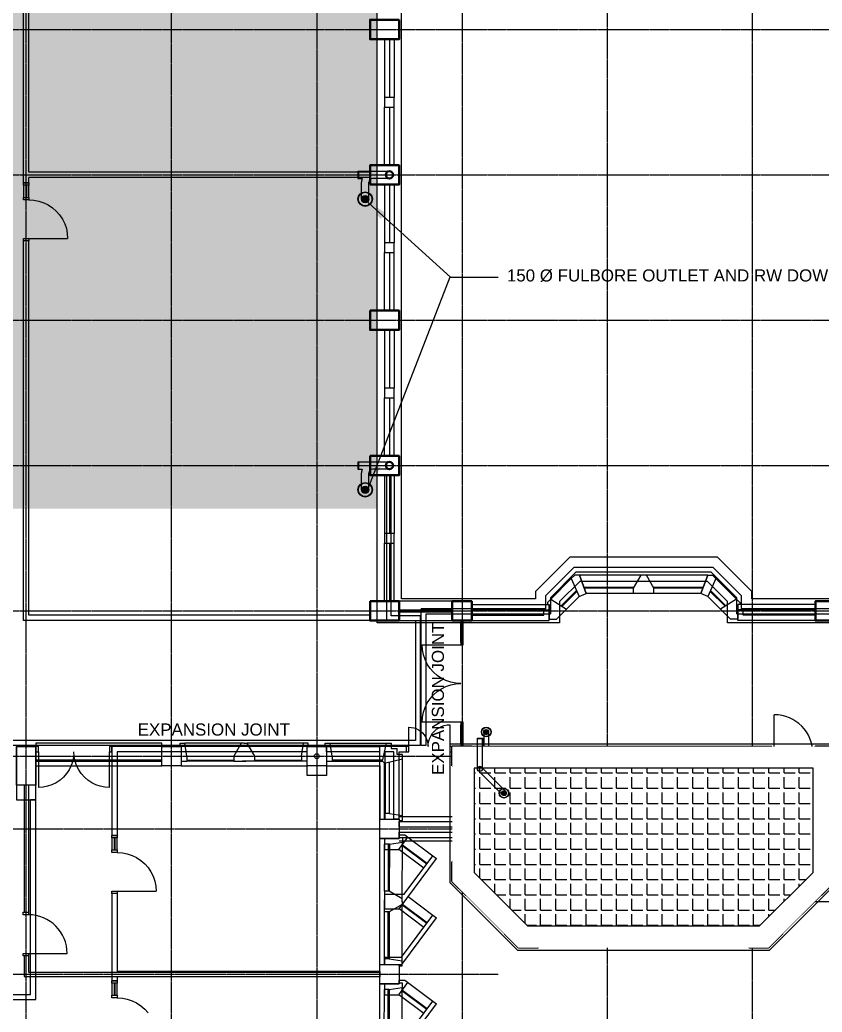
# Model space of a CAD drawing. Header units: millimetres. Extents: x -49883 to 118742, y -18440 to 67826.
# Drawn here: x 15334 to 31906, y 4493 to 24976 of the extents above; entities that cross this region are included whole.
import ezdxf

# ---------------------------------------------------------------- set-up
doc = ezdxf.new("R2010")
doc.units = ezdxf.units.MM
doc.set_wipeout_variables(frame=1)
doc.linetypes.add('PCENTRE', pattern=[50.8, 31.75, -6.35, 6.35, -6.35])
doc.linetypes.add('PCENTRE2', pattern=[28.575, 19.05, -3.175, 3.175, -3.175])
for name, color, linetype in [('Boundaries_and_building_grids', 140, 'PCENTRE2'), ('Fifth Floor - General', 1, 'Continuous'), ('Fifth Floor - Hatch', 1, 'Continuous'), ('Fifth Floor - Roofs', 2, 'Continuous'), ('Fourth Floor - Curtain Walls', 1, 'Continuous'), ('Fourth Floor - Doors Windows and Openings', 1, 'Continuous'), ('Fourth Floor - General', 1, 'Continuous'), ('Fourth Floor - Hatch', 1, 'Continuous'), ('Fourth Floor - Roofs', 2, 'Continuous'), ('Fourth Floor - Stairs', 8, 'Continuous'), ('Fourth Floor - Structural Members', 5, 'Continuous'), ('Fourth Floor - Text and Leaders', 1, 'Continuous'), ('Fourth Floor - Walls', 3, 'Continuous'), ('Third Floor - Curtain Walls', 1, 'Continuous'), ('Third Floor - Doors Windows and Openings', 1, 'Continuous'), ('Third Floor - General', 1, 'Continuous'), ('Third Floor - Stairs', 8, 'Continuous'), ('Third Floor - Structural Members', 5, 'Continuous'), ('Third Floor - Walls', 3, 'Continuous')]:
    doc.layers.add(name, color=color, linetype=linetype)
doc.styles.add('Arial1', font='arial.ttf')
doc.dimstyles.new('ISO-25', dxfattribs={"dimtxt": 2.5, "dimasz": 2.5, "dimexe": 1.25, "dimexo": 0.625, "dimtad": 1, "dimtxsty": 'Standard', "dimcen": 2.5, "dimadec": 0, "dimazin": 0, "dimtfac": 1, "dimtmove": 0, "dimatfit": 3, "dimfxl": 1, "dimarcsym": 0})
pattern_1 = [(0, (0, 0), (0, 314.325), [228.6, -85.725]), (90, (0, 0), (-314.325, 2e-14), [228.6, -85.725])]

# ---------------------------------------------------------------- blocks, each defined once
blk = doc.blocks.new('OffSetFullbore150')
at = {"layer": 'Fourth Floor - Roofs', "linetype": 'Continuous'}
h = blk.add_hatch(dxfattribs=at)
h.set_pattern_fill('lines', color=256, scale=9.375, style=0)
h.set_pattern_definition([(0, (-22228.1545, 201.036), (0, 9.375), [])])
h.paths.add_polyline_path([(-575, -500, -1), (-425, -500, -1)])
at = {"layer": 'Fourth Floor - Roofs', "linetype": 'Continuous', "lineweight": -3}
for p, q in [((-650, 75), (0, 75)), ((-650, 75), (-650, -75)), ((-635, 75), (-635, -75)), ((-650, -75), (-562, -75)), ((-575, -500), (-575, -150)), ((-425, -500), (-425, -150)), ((0, -75), (-350, -75))]:
    blk.add_line(p, q, dxfattribs=at)
at = {"layer": 'Fourth Floor - Roofs', "linetype": 'Continuous'}
for radius in [150, 141, 75, 75]:
    blk.add_circle((-500, -500), radius, dxfattribs=at)
at = {"layer": 'Fourth Floor - Roofs', "linetype": 'Continuous', "lineweight": -3}
for centre, radius, start, end in [((0, 0), 75, 270, 90), ((-350, -150), 225, 160.5288, 180), ((-350, -150), 75, 90, 180)]:
    blk.add_arc(centre, radius, start, end, dxfattribs=at)
blk = doc.blocks.new('45Fullbore')
at = {"layer": 'Fifth Floor - Roofs', "linetype": 'Continuous'}
h = blk.add_hatch(dxfattribs=at)
h.set_pattern_fill('lines', color=256, scale=6.25, style=0)
h.set_pattern_definition([(0, (-14929.808, 245.063), (0, 6.25), [])])
h.paths.add_polyline_path([(-550, -500, -1), (-450, -500, -1)])
at = {"layer": 'Fifth Floor - Roofs', "linetype": 'Continuous', "lineweight": -3}
for p, q in [((-535, -465), (-35, 35)), ((0, 50), (631, 50)), ((631, 50), (631, -50)), ((-465, -535), (35, -35)), ((631, -50), (0, -50))]:
    blk.add_line(p, q, dxfattribs=at)
blk.add_circle((0, 0), 50, dxfattribs=at)
at = {"layer": 'Fifth Floor - Roofs', "linetype": 'Continuous'}
for radius in [100, 93.8, 50, 50]:
    blk.add_circle((-500, -500), radius, dxfattribs=at)
at = {"layer": 'Fifth Floor - Roofs', "linetype": 'Continuous', "lineweight": -3}
blk.add_arc((0, 0), 50, 315, 135, dxfattribs=at)
blk = doc.blocks.new('100Outlet')
at = {"layer": 'Fourth Floor - Roofs', "linetype": 'Continuous', "lineweight": -3}
for p, q in [((-50, 0), (-50, 631)), ((-50, 631), (50, 631)), ((50, 631), (50, 0))]:
    blk.add_line(p, q, dxfattribs=at)
blk.add_circle((0, 0), 50, dxfattribs=at)
blk = doc.blocks.new('OffSetFullbore')
at = {"layer": 'Fourth Floor - Roofs', "linetype": 'Continuous'}
h = blk.add_hatch(dxfattribs=at)
h.set_pattern_fill('lines', color=256, scale=6.25, style=0)
h.set_pattern_definition([(0, (-14818.7696, 134.024), (0, 6.25), [])])
h.paths.add_polyline_path([(-550, -500, -1), (-450, -500, -1)])
at = {"layer": 'Fourth Floor - Roofs', "linetype": 'Continuous', "lineweight": -3}
for p, q in [((-600, 50), (0, 50)), ((-600, 50), (-600, -50)), ((-590, 50), (-590, -50)), ((-600, -50), (-541, -50)), ((-550, -500), (-550, -100)), ((-450, -500), (-450, -100)), ((0, -50), (-400, -50))]:
    blk.add_line(p, q, dxfattribs=at)
at = {"layer": 'Fourth Floor - Roofs', "linetype": 'Continuous'}
for radius in [100, 93.8, 50, 50]:
    blk.add_circle((-500, -500), radius, dxfattribs=at)
at = {"layer": 'Fourth Floor - Roofs', "linetype": 'Continuous', "lineweight": -3}
for centre, radius, start, end in [((0, 0), 50, 270, 90), ((-400, -100), 150, 160.5288, 180), ((-400, -100), 50, 90, 180)]:
    blk.add_arc(centre, radius, start, end, dxfattribs=at)

msp = doc.modelspace()

# ---------------------------------------------------------------- hatches: boundary and pattern name
at = {"layer": 'Fourth Floor - Hatch', "linetype": 'Continuous'}
h = msp.add_hatch(dxfattribs=at)
h.set_pattern_fill('ANGLE', color=8, scale=45, style=0)
h.set_pattern_definition(pattern_1)
h.paths.add_polyline_path([(12994, 36886), (22717, 36886), (22717, 14886), (12994, 14886)])

# ---------------------------------------------------------------- linework, layer by layer
at = {"layer": 'Boundaries_and_building_grids', "color": 140, "linetype": 'PCENTRE', "lineweight": -3}
for p, q in [((15467, -11774), (15467, 60150)), ((18467, -11774), (18467, 60156)), ((21467, 60161), (21467, -11774)), ((24467, 60167), (24467, -6274)), ((27467, 60172), (27467, -6274)), ((30467, -6274), (30467, 60177)), ((-49883, 24776), (47817, 24776)), ((-49883, 21776), (47817, 21776)), ((-49883, 18776), (47817, 18776)), ((-49883, 15776), (47817, 15776)), ((-49883, 12776), (47817, 12776)), ((-49883, 9776), (47817, 9776)), ((-27283, 8276), (25217, 8276)), ((30967, 6776), (47817, 6776)), ((-27283, 5276), (25217, 5276))]:
    msp.add_line(p, q, dxfattribs=at)
at = {"layer": 'Fourth Floor - Curtain Walls', "color": 3, "linetype": 'Continuous', "lineweight": -3}
for p, q in [((18644, 10046, 13800), (18743, 10046, 13800)), ((18644, 9976, 13800), (18644, 10046, 13800)), ((18785, 9776, 13800), (18743, 10046, 13800)), ((19908, 10044, 13800), (19754, 9776, 13800)), ((19967, 10044, 13800), (19908, 10044, 13800)), ((19967, 10044, 13800), (20026, 10044, 13800)), ((20026, 10044, 13800), (20181, 9776, 13800)), ((21149, 9776, 13800), (21191, 10046, 13800)), ((21291, 10046, 13800), (21191, 10046, 13800)), ((21291, 9976, 13800), (21291, 10046, 13800)), ((21644, 9976, 13800), (21644, 10046, 13800)), ((21644, 10046, 13800), (21743, 10046, 13800)), ((21785, 9776, 13800), (21743, 10046, 13800)), ((22828, 9676, 13800), (22911, 10046, 13800)), ((22911, 10046, 13800), (23005, 10046, 13800)), ((23005, 10046, 13800), (23005, 9934, 13800)), ((23005, 9934, 13800), (23126, 9934, 13800)), ((23126, 9813, 13800), (23126, 9934, 13800)), ((18667, 9676, 13800), (18785, 9676, 13800)), ((18785, 9776, 13800), (18785, 9676, 13800)), ((19754, 9776, 13800), (19754, 9675, 13800)), ((19754, 9675, 13800), (20000, 9675, 13800)), ((20181, 9675, 13800), (19934, 9675, 13800)), ((20181, 9776, 13800), (20181, 9675, 13800)), ((21149, 9776, 13800), (21149, 9676, 13800)), ((21267, 9676, 13800), (21149, 9676, 13800)), ((21667, 9676, 13800), (21785, 9676, 13800)), ((21785, 9776, 13800), (21785, 9676, 13800)), ((22828, 9676, 13800), (22847, 9656, 13800)), ((22867, 9636, 13800), (22847, 9656, 13800)), ((22867, 9636, 13800), (23237, 9720, 13800)), ((23237, 9813, 13800), (23126, 9813, 13800)), ((23237, 9720, 13800), (23237, 9813, 13800)), ((22867, 8476, 13800), (22867, 8594, 13800)), ((22967, 8594, 13800), (22867, 8594, 13800)), ((22967, 8594, 13800), (23237, 8552, 13800)), ((23167, 8452, 13800), (23237, 8452, 13800)), ((23237, 8452, 13800), (23237, 8552, 13800)), ((22867, 8076, 13800), (22867, 7853, 13800)), ((23163, 7853, 13800), (23351, 8105, 13800)), ((23167, 8153, 13800), (23287, 8153, 13800)), ((23287, 8153, 13800), (23351, 8105, 13800)), ((22867, 7853, 13800), (23163, 7853, 13800)), ((23167, 6626, 13800), (23943, 7663, 13800)), ((23274, 6926, 13800), (23867, 7719, 13800)), ((23867, 7719, 13800), (23943, 7663, 13800)), ((22867, 6926, 13800), (23274, 6926, 13800)), ((22867, 6926, 13800), (22867, 6626, 13800)), ((22867, 6626, 13800), (23167, 6626, 13800)), ((23217, 5626, 13800), (23867, 6495, 13800)), ((23223, 5476, 13800), (23943, 6439, 13800)), ((23867, 6495, 13800), (23943, 6439, 13800)), ((22867, 5626, 13800), (23217, 5626, 13800)), ((22867, 5626, 13800), (23217, 5626, 13800)), ((22867, 5626, 13800), (22867, 5476, 13800)), ((22767, 5476, 13800), (23223, 5476, 13800)), ((23167, 5153, 13800), (23287, 5153, 13800)), ((22867, 5076, 13800), (22867, 4853, 13800)), ((23163, 4853, 13800), (23351, 5105, 13800)), ((22867, 4853, 13800), (23163, 4853, 13800)), ((23274, 3926, 13800), (23867, 4719, 13800)), ((23867, 4719, 13800), (23943, 4663, 13800)), ((23167, 3626, 13800), (23943, 4663, 13800))]:
    msp.add_line(p, q, dxfattribs=at)
at = {"layer": 'Fourth Floor - Curtain Walls', "color": 3, "linetype": 'Continuous', "lineweight": -3, "elevation": 13800}
for points in [[(18644, 9976), (18667, 9976), (18667, 9576), (21267, 9576), (21267, 9976), (21291, 9976)], [(21644, 9976), (21667, 9976), (21667, 9576), (22767, 9576), (22767, 8476), (23167, 8476), (23167, 8452)], [(22767, 5476), (22767, 8076), (23167, 8076), (23167, 8153)], [(22767, 2476), (22767, 5076), (23167, 5076), (23167, 5153)]]:
    msp.add_lwpolyline(points, dxfattribs=at)
at = {"layer": 'Fourth Floor - Doors Windows and Openings', "color": 1, "linetype": 'Continuous'}
for p, q in [((30917, 9831, 13800), (30917, 10631, 13800)), ((18267, 9695, 13800), (15667, 9695, 13800)), ((15667, 9675, 13800), (18267, 9675, 13800)), ((25479, 6236, 13800), (24677, 7037, 13800)), ((24691, 7051, 13800), (25493, 6250, 13800)), ((25507, 6264, 13800), (24706, 7066, 13800)), ((30927, 6264, 13800), (31729, 7066, 13800)), ((31743, 7051, 13800), (30941, 6250, 13800)), ((30956, 6236, 13800), (31757, 7037, 13800)), ((15512, 5704, 13800), (16312, 5704, 13800))]:
    msp.add_line(p, q, dxfattribs=at)
at = {"layer": 'Fourth Floor - Doors Windows and Openings', "color": 1, "linetype": 'Continuous', "lineweight": -3}
for p, q in [((19908, 10044, 13800), (18743, 10046, 13800)), ((21191, 10046, 13800), (20026, 10044, 13800)), ((21743, 10046, 13800), (22911, 10046, 13800)), ((18785, 9776, 13800), (19754, 9776, 13800)), ((18785, 9695, 13800), (19754, 9695, 13800)), ((19754, 9675, 13800), (18785, 9676, 13800)), ((20181, 9776, 13800), (21149, 9776, 13800)), ((20181, 9695, 13800), (21149, 9695, 13800)), ((21149, 9676, 13800), (20181, 9675, 13800)), ((21785, 9776, 13800), (22850, 9776, 13800)), ((22832, 9695, 13800), (21785, 9695, 13800)), ((21785, 9676, 13800), (22828, 9676, 13800)), ((22867, 8594, 13800), (22867, 9636, 13800)), ((22886, 8594, 13800), (22886, 9641, 13800)), ((22967, 8594, 13800), (22967, 9659, 13800)), ((23237, 8552, 13800), (23237, 9720, 13800)), ((23351, 8105, 13800), (23867, 7719, 13800)), ((23351, 8105, 13800), (23867, 7719, 13800)), ((23679, 7467, 13800), (23163, 7853, 13800)), ((23739, 7548, 13800), (23223, 7933, 13800)), ((23235, 7949, 13800), (23751, 7564, 13800)), ((23356, 6878, 13800), (23867, 6495, 13800)), ((23679, 6243, 13800), (23167, 6626, 13800)), ((23739, 6323, 13800), (23227, 6706, 13800)), ((23239, 6722, 13800), (23751, 6339, 13800)), ((23287, 5153, 13800), (23867, 4719, 13800)), ((23739, 4548, 13800), (23223, 4933, 13800)), ((23235, 4949, 13800), (23751, 4564, 13800)), ((23679, 4467, 13800), (23163, 4853, 13800))]:
    msp.add_line(p, q, dxfattribs=at)
at = {"layer": 'Fourth Floor - Doors Windows and Openings', "color": 1, "linetype": 'Continuous', "elevation": 13800}
for points in [[(18267, 10046), (15667, 10046), (15667, 9576), (18267, 9576), (18267, 10046)], [(30917, 9721), (30867, 9721), (30867, 9831), (30917, 9831), (30917, 9721)], [(31767, 9721), (31717, 9721), (31717, 9831), (31767, 9831), (31767, 9721)], [(25352, 6109), (24550, 6910), (24833, 7193), (25634, 6391), (25352, 6109)], [(31602, 7193), (30800, 6391), (31083, 6109)], [(31083, 6109), (31884, 6910), (31602, 7193)], [(15402, 6504), (15402, 6554), (15512, 6554), (15512, 6504), (15402, 6504)], [(15402, 5654), (15402, 5704), (15512, 5704), (15512, 5654), (15402, 5654)]]:
    msp.add_lwpolyline(points, dxfattribs=at)
at = {"layer": 'Fourth Floor - Doors Windows and Openings', "color": 1, "linetype": 'Continuous'}
for centre in [(30917, 9831, 13800), (15512, 5704, 13800)]:
    msp.add_arc(centre, 800, 0, 90, dxfattribs=at)
at = {"layer": 'Fourth Floor - Roofs', "color": 3, "linetype": 'Continuous'}
for p, q in [((22717, 12526, 13800), (22717, 37026, 13800)), ((23217, 13026, 13800), (23217, 36526, 13800)), ((26691, 13883, 13800), (25982, 13174, 13800)), ((29743, 13883, 13800), (26691, 13883, 13800)), ((30452, 13174, 13800), (29743, 13883, 13800)), ((26898, 13383, 13800), (26482, 12967, 13800)), ((29536, 13383, 13800), (26898, 13383, 13800)), ((29952, 12967, 13800), (29536, 13383, 13800)), ((25982, 13174, 13800), (25982, 13026, 13800)), ((30452, 13026, 13800), (30452, 13174, 13800)), ((25982, 13026, 13800), (23217, 13026, 13800)), ((26482, 12967, 13800), (26482, 12526, 13800)), ((29952, 12526, 13800), (29952, 12967, 13800)), ((33117, 13026, 13800), (30452, 13026, 13800))]:
    msp.add_line(p, q, dxfattribs=at)
at = {"layer": 'Fourth Floor - Roofs', "color": 1, "linetype": 'Continuous', "lineweight": -3}
for p, q in [((22907, 15576, 13800), (22907, 12576, 13800)), ((23007, 12676, 13800), (23007, 15576, 13800)), ((23627, 10001, 13800), (23627, 12816, 13800)), ((26192, 12816, 13800), (23627, 12816, 13800)), ((23727, 10001, 13800), (23727, 12716, 13800)), ((23727, 12716, 13800), (26292, 12716, 13800)), ((30142, 12716, 13800), (32512, 12716, 13800)), ((32612, 12816, 13800), (30242, 12816, 13800)), ((22907, 12576, 13800), (23507, 12576, 13800)), ((23607, 12676, 13800), (23007, 12676, 13800)), ((23507, 12576, 13800), (23507, 10101, 13800)), ((23607, 10001, 13800), (23607, 12676, 13800)), ((23507, 10101, 13800), (12817, 10101, 13800)), ((12817, 10001, 13800), (23607, 10001, 13800)), ((23627, 10001, 13800), (23727, 10001, 13800))]:
    msp.add_line(p, q, dxfattribs=at)
at = {"layer": 'Fourth Floor - Roofs', "color": 1, "linetype": 'Continuous'}
for p, q in [((26778, 13673, 13800), (26192, 13087, 13800)), ((26819, 13573, 13800), (26292, 13046, 13800)), ((29657, 13673, 13800), (26778, 13673, 13800)), ((29615, 13573, 13800), (26819, 13573, 13800)), ((30142, 13046, 13800), (29615, 13573, 13800)), ((30242, 13087, 13800), (29657, 13673, 13800)), ((26192, 13087, 13800), (26192, 12816, 13800)), ((26292, 13046, 13800), (26292, 12716, 13800)), ((30142, 12716, 13800), (30142, 13046, 13800)), ((30242, 12816, 13800), (30242, 13087, 13800))]:
    msp.add_line(p, q, dxfattribs=at)
at = {"layer": 'Fourth Floor - Roofs', "color": 3, "linetype": 'Continuous', "lineweight": -3}
for p, q in [((26482, 12526, 13800), (22717, 12526, 13800)), ((33617, 12526, 13800), (29952, 12526, 13800)), ((24367, 8526, 13800), (23167, 8526, 13800)), ((24367, 8026, 13800), (23167, 8026, 13800))]:
    msp.add_line(p, q, dxfattribs=at)
at = {"layer": 'Fourth Floor - Roofs', "color": 5, "linetype": 'Continuous', "lineweight": -3}
msp.add_circle((24467, 9776, 13800), 50, dxfattribs=at)
at = {"layer": 'Fourth Floor - Stairs', "color": 8, "linetype": 'Continuous'}
for p, q in [((26367, 7801, 13800), (26367, 6226, 13800)), ((26667, 6226, 13800), (26667, 7801, 13800)), ((26967, 6226, 13800), (26967, 7801, 13800)), ((27267, 7801, 13800), (27267, 6226, 13800)), ((27567, 7801, 13800), (27567, 6226, 13800)), ((27867, 7801, 13800), (27867, 6226, 13800)), ((28167, 7801, 13800), (28167, 6226, 13800)), ((28467, 7801, 13800), (28467, 6226, 13800)), ((28767, 7801, 13800), (28767, 6226, 13800)), ((29067, 7801, 13800), (29067, 6226, 13800)), ((29367, 7801, 13800), (29367, 6226, 13800)), ((29667, 7801, 13800), (29667, 6226, 13800)), ((29967, 7801, 13800), (29967, 6226, 13800))]:
    msp.add_line(p, q, dxfattribs=at)
at = {"layer": 'Fourth Floor - Stairs', "color": 8, "linetype": 'Continuous', "elevation": 13800}
msp.add_lwpolyline([(29967, 9576), (29967, 7801), (26367, 7801)], dxfattribs=at)
at = {"layer": 'Fourth Floor - Structural Members', "color": 8, "linetype": 'Continuous', "lineweight": 50, "elevation": 13800}
for points in [[(23167, 24976), (22567, 24976), (22567, 24576), (23167, 24576)], [(22567, 21576), (23167, 21576), (23167, 21976), (22567, 21976)], [(22567, 18976), (22567, 18576), (23167, 18576), (23167, 18976)], [(22567, 15976), (22567, 15576), (23167, 15576), (23167, 15976)], [(22567, 12976), (22567, 12576), (23167, 12576), (23167, 12976)], [(32167, 12576), (32167, 12976), (31767, 12976), (31767, 12576)]]:
    msp.add_lwpolyline(points, close=True, dxfattribs=at)
msp.add_lwpolyline([(24267, 12576), (24667, 12576), (24667, 12976), (24267, 12976), (24267, 12576)], dxfattribs=at)
at = {"layer": 'Fourth Floor - Structural Members', "color": 5, "linetype": 'Continuous', "lineweight": -3, "elevation": 13800}
for points in [[(15267, 9976), (15667, 9976), (15667, 9176), (15267, 9176), (15267, 9976)], [(18667, 9576), (18267, 9576), (18267, 9976), (18667, 9976), (18667, 9576)], [(21667, 9576), (21267, 9576), (21267, 9976), (21667, 9976), (21667, 9576)], [(23167, 8076), (22767, 8076), (22767, 8476), (23167, 8476), (23167, 8076)], [(23167, 5076), (22767, 5076), (22767, 5476), (23167, 5476), (23167, 5076)]]:
    msp.add_lwpolyline(points, dxfattribs=at)
at = {"layer": 'Fourth Floor - Structural Members', "color": 5, "linetype": 'Continuous', "lineweight": 50, "elevation": 13800}
msp.add_lwpolyline([(24267, 9576), (24667, 9576), (24667, 9976), (24267, 9976), (24267, 9576)], dxfattribs=at)
for points in [[(32167, 9976), (31767, 9976), (31767, 9576), (32167, 9576)], [(24833, 7193), (24667, 7593), (24267, 7593), (24267, 7193), (24550, 6910)], [(31767, 7593), (31602, 7193), (31884, 6910), (32167, 7193), (32167, 7593)], [(26034, 6226), (26034, 5826), (25634, 5826), (25352, 6109), (25634, 6391)], [(30400, 6226), (30800, 6391), (31083, 6109), (30800, 5826), (30400, 5826)]]:
    msp.add_lwpolyline(points, close=True, dxfattribs=at)
at = {"layer": 'Fourth Floor - Structural Members', "color": 8, "linetype": 'Continuous', "lineweight": 50}
for centre in [(22967, 21776, 13800), (22967, 15776, 13800)]:
    msp.add_circle(centre, 75, dxfattribs=at)
at = {"layer": 'Fourth Floor - Structural Members', "color": 5, "linetype": 'Continuous', "lineweight": -3}
msp.add_circle((21467, 9776, 13800), 50, dxfattribs=at)
at = {"layer": 'Fourth Floor - Walls', "color": 3, "linetype": 'Continuous'}
for p, q in [((30867, 9976, 13800), (24667, 9976, 13800)), ((24667, 9576, 13800), (24667, 9976, 13800)), ((30757, 9866, 13800), (24777, 9866, 13800)), ((24777, 9686, 13800), (24777, 9866, 13800)), ((30757, 9686, 13800), (30757, 9866, 13800)), ((30867, 9576, 13800), (30867, 9976, 13800)), ((30757, 9686, 13800), (24777, 9686, 13800)), ((24367, 9576, 13800), (24367, 7593, 13800)), ((24507, 9576, 13800), (24367, 9576, 13800)), ((24507, 9576, 13800), (24507, 7593, 13800)), ((24557, 7593, 13800), (24557, 9576, 13800)), ((24667, 9576, 13800), (24557, 9576, 13800)), ((30867, 9576, 13800), (24667, 9576, 13800)), ((24667, 7593, 13800), (24667, 9576, 13800)), ((31767, 9576, 13800), (31877, 9576, 13800)), ((31767, 7593, 13800), (31767, 9576, 13800)), ((31877, 7593, 13800), (31877, 9576, 13800)), ((24507, 7593, 13800), (24367, 7593, 13800)), ((24667, 7593, 13800), (24557, 7593, 13800)), ((31767, 7593, 13800), (31877, 7593, 13800)), ((30400, 6226, 13800), (26034, 6226, 13800)), ((26034, 6226, 13800), (26034, 6116, 13800)), ((30400, 6226, 13800), (30400, 6116, 13800)), ((30400, 6116, 13800), (26034, 6116, 13800)), ((30400, 6066, 13800), (26034, 6066, 13800)), ((26034, 5926, 13800), (26034, 6066, 13800)), ((30400, 5926, 13800), (30400, 6066, 13800)), ((30400, 5926, 13800), (26034, 5926, 13800))]:
    msp.add_line(p, q, dxfattribs=at)
at = {"layer": 'Fourth Floor - Walls', "color": 2}
for p, q in [((15422, 9176, 13800), (15422, 6554, 13800)), ((15512, 9176, 13800), (15512, 6504, 13800)), ((15422, 5654, 13800), (15422, 5226, 13800)), ((15512, 5704, 13800), (15512, 5316, 13800)), ((15422, 5226, 13800), (22767, 5226, 13800)), ((15512, 5316, 13800), (22767, 5316, 13800))]:
    msp.add_line(p, q, dxfattribs=at)
at = {"layer": 'Third Floor - Curtain Walls', "color": 3, "linetype": 'Continuous'}
for p, q in [((26794, 13513, 10350), (26725, 13444, 10350)), ((26725, 13444, 10350), (26888, 13072, 10350)), ((26892, 13513, 10350), (26794, 13513, 10350)), ((26892, 13513, 10350), (27034, 13133, 10350)), ((28158, 13513, 10350), (28004, 13245, 10350)), ((28276, 13513, 10350), (28158, 13513, 10350)), ((28431, 13245, 10350), (28276, 13513, 10350)), ((29400, 13133, 10350), (29542, 13513, 10350)), ((29542, 13513, 10350), (29640, 13513, 10350)), ((29709, 13444, 10350), (29547, 13072, 10350)), ((29640, 13513, 10350), (29709, 13444, 10350)), ((26888, 13072, 10350), (27034, 13133, 10350)), ((28004, 13245, 10350), (28004, 13133, 10350)), ((28431, 13133, 10350), (28004, 13133, 10350)), ((28431, 13133, 10350), (28431, 13245, 10350)), ((29547, 13072, 10350), (29400, 13133, 10350)), ((26300, 13019, 10350), (26232, 12951, 10350)), ((26232, 12951, 10350), (26232, 12906, 10350)), ((26232, 12906, 10350), (26267, 12906, 10350)), ((26267, 12906, 10350), (26267, 12606, 10350)), ((26300, 13019, 10350), (26627, 12811, 10350)), ((30134, 13019, 10350), (29807, 12811, 10350)), ((30134, 13019, 10350), (30202, 12951, 10350)), ((30167, 12906, 10350), (30167, 12606, 10350)), ((30202, 12906, 10350), (30167, 12906, 10350)), ((30202, 12951, 10350), (30202, 12906, 10350)), ((26421, 12606, 10350), (26627, 12811, 10350)), ((30013, 12606, 10350), (29807, 12811, 10350)), ((26267, 12606, 10350), (26421, 12606, 10350)), ((30167, 12606, 10350), (30013, 12606, 10350)), ((22867, 8076, 10350), (22867, 7958, 10350)), ((22967, 7958, 10350), (23237, 8000, 10350)), ((23167, 8099, 10350), (23237, 8099, 10350)), ((23237, 8099, 10350), (23237, 8000, 10350)), ((22967, 7958, 10350), (22867, 7958, 10350)), ((22966, 6989, 10350), (22865, 6990, 10350)), ((22865, 6990, 10350), (22865, 6743, 10350)), ((23234, 6834, 10350), (22966, 6989, 10350)), ((22865, 6563, 10350), (22865, 6809, 10350)), ((23233, 6776, 10350), (23234, 6834, 10350)), ((23233, 6776, 10350), (23233, 6717, 10350)), ((22965, 6562, 10350), (22865, 6563, 10350)), ((23233, 6717, 10350), (22965, 6562, 10350)), ((22864, 5476, 10350), (22864, 5594, 10350)), ((22964, 5594, 10350), (22864, 5594, 10350)), ((22964, 5594, 10350), (23234, 5552, 10350)), ((23234, 5452, 10350), (23234, 5552, 10350)), ((23164, 5452, 10350), (23234, 5452, 10350)), ((22863, 5076, 10350), (22863, 4958, 10350)), ((22963, 4958, 10350), (22863, 4958, 10350)), ((22963, 4958, 10350), (23233, 5000, 10350)), ((23164, 5099, 10350), (23234, 5099, 10350)), ((23234, 5099, 10350), (23233, 5000, 10350))]:
    msp.add_line(p, q, dxfattribs=at)
at = {"layer": 'Third Floor - Curtain Walls', "color": 3, "linetype": 'Continuous', "elevation": 10350}
for points in [[(22867, 23176), (23067, 23176), (23067, 23376), (22867, 23376), (22867, 23176)], [(22867, 20176), (23067, 20176), (23067, 20376), (22867, 20376), (22867, 20176)], [(22867, 17176), (23067, 17176), (23067, 17376), (22867, 17376), (22867, 17176)], [(22867, 14176), (23067, 14176), (23067, 14376), (22867, 14376), (22867, 14176)], [(23167, 8099), (23167, 8076), (22867, 8076)], [(22864, 5476), (23164, 5476), (23164, 5452)], [(23164, 5099), (23164, 5076), (22863, 5076)]]:
    msp.add_lwpolyline(points, dxfattribs=at)
at = {"layer": 'Third Floor - Doors Windows and Openings', "color": 1, "linetype": 'Continuous'}
for p, q in [((22867, 24576, 10350), (22867, 23376, 10350)), ((22867, 24576, 10350), (23067, 24576, 10350)), ((22967, 24576, 10350), (22967, 23376, 10350)), ((23067, 24576, 10350), (23067, 23376, 10350)), ((22867, 21976, 10350), (22867, 23176, 10350)), ((22967, 23176, 10350), (22967, 21976, 10350)), ((23067, 21976, 10350), (23067, 23176, 10350)), ((23067, 21976, 10350), (22867, 21976, 10350)), ((22867, 21576, 10350), (22867, 20376, 10350)), ((22867, 21576, 10350), (23067, 21576, 10350)), ((22967, 21576, 10350), (22967, 20376, 10350)), ((23067, 21576, 10350), (23067, 20376, 10350)), ((22867, 18976, 10350), (22867, 20176, 10350)), ((22967, 20176, 10350), (22967, 18976, 10350)), ((23067, 18976, 10350), (23067, 20176, 10350)), ((23067, 18976, 10350), (22867, 18976, 10350)), ((22867, 18576, 10350), (23067, 18576, 10350)), ((22867, 18576, 10350), (22867, 17376, 10350)), ((22967, 18576, 10350), (22967, 17376, 10350)), ((23067, 18576, 10350), (23067, 17376, 10350)), ((22867, 15976, 10350), (22867, 17176, 10350)), ((22967, 17176, 10350), (22967, 15976, 10350)), ((23067, 15976, 10350), (23067, 17176, 10350)), ((23067, 15976, 10350), (22867, 15976, 10350)), ((22867, 15576, 10350), (22867, 14376, 10350)), ((22867, 15576, 10350), (23067, 15576, 10350)), ((22967, 15576, 10350), (22967, 14376, 10350)), ((23067, 15576, 10350), (23067, 14376, 10350)), ((22867, 12976, 10350), (22867, 14176, 10350)), ((22967, 14176, 10350), (22967, 12976, 10350)), ((23067, 12976, 10350), (23067, 14176, 10350)), ((26725, 13444, 10350), (26300, 13019, 10350)), ((29542, 13513, 10350), (26892, 13513, 10350)), ((27034, 13133, 10350), (26892, 13513, 10350)), ((29542, 13513, 10350), (29400, 13133, 10350)), ((29709, 13444, 10350), (30134, 13019, 10350)), ((26832, 13199, 10350), (26516, 12882, 10350)), ((26533, 12871, 10350), (26841, 13179, 10350)), ((28013, 13262, 10350), (26986, 13262, 10350)), ((28004, 13242, 10350), (26994, 13242, 10350)), ((28004, 13133, 10350), (27034, 13133, 10350)), ((29446, 13262, 10350), (28421, 13262, 10350)), ((29439, 13242, 10350), (28431, 13242, 10350)), ((29400, 13133, 10350), (28431, 13133, 10350)), ((29900, 12871, 10350), (29592, 13179, 10350)), ((29600, 13199, 10350), (29917, 12882, 10350)), ((23067, 12976, 10350), (22867, 12976, 10350)), ((26627, 12811, 10350), (26888, 13072, 10350)), ((29807, 12811, 10350), (29547, 13072, 10350)), ((23167, 12796, 10350), (24267, 12796, 10350)), ((24267, 12776, 10350), (23167, 12776, 10350)), ((23167, 12756, 10350), (24267, 12756, 10350)), ((23234, 6834, 10350), (23237, 8000, 10350)), ((22865, 6990, 10350), (22867, 7958, 10350)), ((22946, 6990, 10350), (22947, 7958, 10350)), ((22967, 7958, 10350), (22966, 6989, 10350)), ((25479, 6236, 10350), (24677, 7037, 10350)), ((24691, 7051, 10350), (25493, 6250, 10350)), ((25507, 6264, 10350), (24706, 7066, 10350)), ((30927, 6264, 10350), (31729, 7066, 10350)), ((31743, 7051, 10350), (30941, 6250, 10350)), ((30956, 6236, 10350), (31757, 7037, 10350)), ((22864, 5594, 10350), (22865, 6563, 10350)), ((22944, 5594, 10350), (22945, 6562, 10350)), ((22965, 6562, 10350), (22964, 5594, 10350)), ((23234, 5552, 10350), (23233, 6717, 10350)), ((22862, 3990, 10350), (22863, 4958, 10350)), ((22942, 3990, 10350), (22943, 4958, 10350)), ((22963, 4958, 10350), (22962, 3989, 10350)), ((23230, 3834, 10350), (23233, 5000, 10350))]:
    msp.add_line(p, q, dxfattribs=at)
at = {"layer": 'Third Floor - Doors Windows and Openings', "linetype": 'Continuous'}
for p, q in [((15412, 21561, 10350), (15412, 21311, 10350)), ((15462, 21311, 10350), (15462, 21561, 10350)), ((15472, 21561, 10350), (15472, 21311, 10350)), ((15522, 21311, 10350), (15522, 21561, 10350)), ((15522, 20461, 10350), (16322, 20461, 10350)), ((24442, 12126, 10350), (24442, 12526, 10350)), ((24467, 12126, 10350), (24467, 12526, 10350)), ((24492, 12126, 10350), (24492, 12526, 10350)), ((23642, 12076, 10350), (24442, 12076, 10350)), ((24442, 10476, 10350), (23642, 10476, 10350)), ((23367, 9976, 10350), (23367, 10376, 10350)), ((24217, 10426, 10350), (24217, 9976, 10350)), ((24442, 10026, 10350), (24442, 10426, 10350)), ((24467, 10026, 10350), (24467, 10426, 10350)), ((24492, 10026, 10350), (24492, 10426, 10350)), ((15717, 9866, 10350), (15717, 9131, 10350)), ((17187, 9131, 10350), (17187, 9866, 10350)), ((17237, 8091, 10350), (17237, 7841, 10350)), ((17287, 7841, 10350), (17287, 8091, 10350)), ((17297, 8091, 10350), (17297, 7841, 10350)), ((17347, 7841, 10350), (17347, 8091, 10350)), ((17347, 6991, 10350), (18147, 6991, 10350)), ((17237, 5091, 10350), (17237, 4841, 10350)), ((17287, 4841, 10350), (17287, 5091, 10350)), ((17297, 5091, 10350), (17297, 4841, 10350)), ((17347, 4841, 10350), (17347, 5091, 10350))]:
    msp.add_line(p, q, dxfattribs=at)
at = {"layer": 'Third Floor - Doors Windows and Openings'}
for p, q in [((15522, 21261, 10350), (15627, 21254, 10350)), ((15627, 21254, 10350), (15729, 21233, 10350)), ((15729, 21233, 10350), (15828, 21200, 10350)), ((15828, 21200, 10350), (15922, 21154, 10350)), ((15922, 21154, 10350), (16009, 21095, 10350)), ((16009, 21095, 10350), (16088, 21026, 10350)), ((16088, 21026, 10350), (16157, 20948, 10350)), ((16157, 20948, 10350), (16215, 20861, 10350)), ((16215, 20861, 10350), (16261, 20767, 10350)), ((16261, 20767, 10350), (16295, 20668, 10350)), ((16295, 20668, 10350), (16315, 20565, 10350)), ((16315, 20565, 10350), (16322, 20461, 10350)), ((23649, 11971, 10350), (23642, 12076, 10350)), ((23669, 11869, 10350), (23649, 11971, 10350)), ((23703, 11770, 10350), (23669, 11869, 10350)), ((23749, 11676, 10350), (23703, 11770, 10350)), ((23808, 11589, 10350), (23749, 11676, 10350)), ((23877, 11510, 10350), (23808, 11589, 10350)), ((23955, 11441, 10350), (23877, 11510, 10350)), ((24042, 11383, 10350), (23955, 11441, 10350)), ((24136, 11337, 10350), (24042, 11383, 10350)), ((24235, 11303, 10350), (24136, 11337, 10350)), ((24338, 11283, 10350), (24235, 11303, 10350)), ((24235, 11248, 10350), (24338, 11269, 10350)), ((24442, 11276, 10350), (24338, 11283, 10350)), ((24338, 11269, 10350), (24442, 11276, 10350)), ((23877, 11041, 10350), (23955, 11110, 10350)), ((23955, 11110, 10350), (24042, 11169, 10350)), ((24042, 11169, 10350), (24136, 11215, 10350)), ((24136, 11215, 10350), (24235, 11248, 10350)), ((23703, 10782, 10350), (23749, 10876, 10350)), ((23749, 10876, 10350), (23808, 10963, 10350)), ((23808, 10963, 10350), (23877, 11041, 10350)), ((23649, 10580, 10350), (23669, 10683, 10350)), ((23669, 10683, 10350), (23703, 10782, 10350)), ((23642, 10476, 10350), (23649, 10580, 10350)), ((23367, 10376, 10350), (23419, 10372, 10350)), ((23419, 10372, 10350), (23471, 10362, 10350)), ((23471, 10362, 10350), (23520, 10345, 10350)), ((23520, 10345, 10350), (23567, 10322, 10350)), ((23567, 10322, 10350), (23611, 10293, 10350)), ((23611, 10293, 10350), (23650, 10259, 10350)), ((23650, 10259, 10350), (23685, 10219, 10350)), ((23827, 10201, 10350), (23860, 10250, 10350)), ((23860, 10250, 10350), (23899, 10294, 10350)), ((23899, 10294, 10350), (23943, 10333, 10350)), ((23943, 10333, 10350), (23992, 10365, 10350)), ((23992, 10365, 10350), (24045, 10391, 10350)), ((24045, 10391, 10350), (24101, 10410, 10350)), ((24101, 10410, 10350), (24158, 10422, 10350)), ((24158, 10422, 10350), (24217, 10426, 10350)), ((23685, 10219, 10350), (23714, 10176, 10350)), ((23714, 10176, 10350), (23737, 10129, 10350)), ((23737, 10129, 10350), (23754, 10079, 10350)), ((23754, 10079, 10350), (23764, 10028, 10350)), ((23771, 10034, 10350), (23783, 10092, 10350)), ((23783, 10092, 10350), (23801, 10148, 10350)), ((23801, 10148, 10350), (23827, 10201, 10350)), ((16458, 9770, 10350), (16452, 9866, 10350)), ((23764, 10028, 10350), (23767, 9976, 10350)), ((23767, 9976, 10350), (23771, 10034, 10350)), ((16427, 9675, 10350), (16396, 9584, 10350)), ((16446, 9770, 10350), (16427, 9675, 10350)), ((16477, 9675, 10350), (16458, 9770, 10350)), ((16508, 9584, 10350), (16477, 9675, 10350)), ((16354, 9498, 10350), (16300, 9418, 10350)), ((16396, 9584, 10350), (16354, 9498, 10350)), ((16551, 9498, 10350), (16508, 9584, 10350)), ((16604, 9418, 10350), (16551, 9498, 10350)), ((16085, 9229, 10350), (15998, 9187, 10350)), ((16165, 9283, 10350), (16085, 9229, 10350)), ((16237, 9346, 10350), (16165, 9283, 10350)), ((16300, 9418, 10350), (16237, 9346, 10350)), ((16667, 9346, 10350), (16604, 9418, 10350)), ((16740, 9283, 10350), (16667, 9346, 10350)), ((16820, 9229, 10350), (16740, 9283, 10350)), ((16906, 9187, 10350), (16820, 9229, 10350)), ((15813, 9137, 10350), (15717, 9131, 10350)), ((15907, 9156, 10350), (15813, 9137, 10350)), ((15998, 9187, 10350), (15907, 9156, 10350)), ((16997, 9156, 10350), (16906, 9187, 10350)), ((17091, 9137, 10350), (16997, 9156, 10350)), ((17187, 9131, 10350), (17091, 9137, 10350)), ((17347, 7791, 10350), (17452, 7784, 10350)), ((17452, 7784, 10350), (17554, 7763, 10350)), ((17554, 7763, 10350), (17653, 7730, 10350)), ((17653, 7730, 10350), (17747, 7684, 10350)), ((17747, 7684, 10350), (17834, 7625, 10350)), ((17834, 7625, 10350), (17913, 7556, 10350)), ((17913, 7556, 10350), (17982, 7478, 10350)), ((17982, 7478, 10350), (18040, 7391, 10350)), ((18040, 7391, 10350), (18086, 7297, 10350)), ((18086, 7297, 10350), (18120, 7198, 10350)), ((18120, 7198, 10350), (18140, 7095, 10350)), ((18140, 7095, 10350), (18147, 6991, 10350)), ((17347, 4791, 10350), (17452, 4784, 10350)), ((17452, 4784, 10350), (17554, 4763, 10350)), ((17554, 4763, 10350), (17653, 4730, 10350)), ((17653, 4730, 10350), (17747, 4684, 10350)), ((17747, 4684, 10350), (17834, 4625, 10350)), ((17834, 4625, 10350), (17913, 4556, 10350)), ((17913, 4556, 10350), (17982, 4478, 10350))]:
    msp.add_line(p, q, dxfattribs=at)
at = {"layer": 'Third Floor - Doors Windows and Openings', "linetype": 'Continuous', "elevation": 10350}
for points in [[(15522, 21561), (15412, 21561), (15412, 21611), (15522, 21611), (15522, 21561)], [(15522, 21261), (15412, 21261), (15412, 21311), (15522, 21311), (15522, 21261)], [(15522, 20411), (15412, 20411), (15412, 20461), (15522, 20461), (15522, 20411)], [(24492, 12526), (24492, 12576), (24442, 12576), (24442, 12526), (24492, 12526)], [(24492, 12076), (24492, 12126), (24442, 12126), (24442, 12076), (24492, 12076)], [(24492, 10426), (24492, 10476), (24442, 10476), (24442, 10426), (24492, 10426)], [(15717, 9866), (15717, 9976), (15667, 9976), (15667, 9866), (15717, 9866)], [(17237, 9866), (17237, 9976), (17187, 9976), (17187, 9866), (17237, 9866)], [(23367, 9866), (23367, 9976), (23317, 9976), (23317, 9866), (23367, 9866)], [(24267, 9866), (24267, 9976), (24217, 9976), (24217, 9866), (24267, 9866)], [(24492, 9976), (24492, 10026), (24442, 10026), (24442, 9976), (24492, 9976)], [(17347, 8091), (17237, 8091), (17237, 8141), (17347, 8141), (17347, 8091)], [(17347, 7791), (17237, 7791), (17237, 7841), (17347, 7841), (17347, 7791)], [(17347, 6941), (17237, 6941), (17237, 6991), (17347, 6991), (17347, 6941)], [(17347, 5091), (17237, 5091), (17237, 5141), (17347, 5141), (17347, 5091)], [(17347, 4791), (17237, 4791), (17237, 4841), (17347, 4841), (17347, 4791)]]:
    msp.add_lwpolyline(points, dxfattribs=at)
at = {"layer": 'Third Floor - Doors Windows and Openings', "color": 1, "linetype": 'Continuous', "elevation": 10350}
for points in [[(23167, 12576), (24267, 12576), (24267, 12976), (23167, 12976), (23167, 12576)], [(25352, 6109), (24550, 6910), (24833, 7193)], [(24833, 7193), (25634, 6391), (25352, 6109)], [(31083, 6109), (31884, 6910), (31602, 7193), (30800, 6391), (31083, 6109)]]:
    msp.add_lwpolyline(points, dxfattribs=at)
at = {"layer": 'Third Floor - General', "color": 5, "linetype": 'Continuous', "lineweight": -3}
msp.add_circle((24467, 9776, 10350), 50, dxfattribs=at)
at = {"layer": 'Third Floor - Stairs', "color": 8, "linetype": 'Continuous'}
for p, q in [((27267, 9576, 10350), (27267, 8001, 10350)), ((27567, 9576, 10350), (27567, 8001, 10350)), ((27867, 9576, 10350), (27867, 8001, 10350)), ((28167, 9576, 10350), (28167, 8001, 10350)), ((28467, 9576, 10350), (28467, 8001, 10350)), ((28767, 9576, 10350), (28767, 8001, 10350)), ((29067, 9576, 10350), (29067, 8001, 10350)), ((29367, 9576, 10350), (29367, 8001, 10350)), ((29667, 9576, 10350), (29667, 8001, 10350)), ((26367, 7801, 10350), (26367, 6226, 10350)), ((26667, 6226, 10350), (26667, 7801, 10350)), ((26967, 6226, 10350), (26967, 7801, 10350)), ((27267, 7801, 10350), (27267, 6226, 10350)), ((27567, 7801, 10350), (27567, 6226, 10350)), ((27867, 7801, 10350), (27867, 6226, 10350)), ((28167, 7801, 10350), (28167, 6226, 10350)), ((28467, 7801, 10350), (28467, 6226, 10350)), ((28767, 7801, 10350), (28767, 6226, 10350)), ((29067, 7801, 10350), (29067, 6226, 10350)), ((29367, 7801, 10350), (29367, 6226, 10350)), ((29367, 6226, 10350), (26367, 6226, 10350))]:
    msp.add_line(p, q, dxfattribs=at)
at = {"layer": 'Third Floor - Stairs', "color": 8, "linetype": 'Continuous', "elevation": 10350}
for points in [[(26967, 9576), (29967, 9576), (29967, 8001), (26967, 8001), (26967, 9576)], [(26967, 8001), (26367, 8001), (26367, 7801)], [(29967, 8001), (29967, 7801), (26367, 7801)]]:
    msp.add_lwpolyline(points, dxfattribs=at)
at = {"layer": 'Third Floor - Structural Members', "color": 5, "linetype": 'Continuous', "elevation": 10350}
for points in [[(23167, 24976), (22567, 24976), (22567, 24576), (23167, 24576)], [(22567, 21576), (23167, 21576), (23167, 21976), (22567, 21976)], [(22567, 18976), (22567, 18576), (23167, 18576), (23167, 18976)], [(22567, 15976), (22567, 15576), (23167, 15576), (23167, 15976)], [(22567, 12976), (22567, 12576), (23167, 12576), (23167, 12976)], [(32167, 12576), (32167, 12976), (31767, 12976), (31767, 12576)], [(15267, 8876), (15667, 8876), (15667, 9976), (15267, 9976)], [(32167, 9976), (31767, 9976), (31767, 9576), (32167, 9576)], [(24833, 7193), (24667, 7593), (24267, 7593), (24267, 7193), (24550, 6910)], [(31767, 7593), (31602, 7193), (31884, 6910), (32167, 7193), (32167, 7593)], [(26034, 6226), (26034, 5826), (25634, 5826), (25352, 6109), (25634, 6391)], [(30400, 6226), (30800, 6391), (31083, 6109), (30800, 5826), (30400, 5826)]]:
    msp.add_lwpolyline(points, close=True, dxfattribs=at)
for points in [[(24267, 12576), (24667, 12576), (24667, 12976), (24267, 12976), (24267, 12576)], [(21667, 9376), (21267, 9376), (21267, 9976), (21667, 9976), (21667, 9376)], [(24267, 9576), (24667, 9576), (24667, 9976), (24267, 9976), (24267, 9576)], [(23167, 8076), (22767, 8076), (22767, 8476), (23167, 8476), (23167, 8076)], [(23167, 5076), (22767, 5076), (22767, 5476), (23167, 5476), (23167, 5076)]]:
    msp.add_lwpolyline(points, dxfattribs=at)
at = {"layer": 'Third Floor - Structural Members', "color": 5, "linetype": 'Continuous', "lineweight": -3}
for centre, radius in [((22967, 21776, 10350), 75), ((22967, 15776, 10350), 75), ((21467, 9776, 10350), 50)]:
    msp.add_circle(centre, radius, dxfattribs=at)
at = {"layer": 'Third Floor - Walls', "color": 3, "linetype": 'Continuous'}
for p, q in [((15412, 21611, 10350), (15412, 29411, 10350)), ((15522, 21831, 10350), (15522, 29411, 10350)), ((22567, 21831, 10350), (15522, 21831, 10350)), ((22567, 21721, 10350), (15522, 21721, 10350)), ((15522, 21611, 10350), (15522, 21721, 10350)), ((22567, 21721, 10350), (22567, 21831, 10350)), ((15522, 21611, 10350), (15412, 21611, 10350)), ((15412, 12576, 10350), (15412, 20411, 10350)), ((15522, 20411, 10350), (15412, 20411, 10350)), ((15522, 12686, 10350), (15522, 20411, 10350)), ((24667, 12906, 10350), (26157, 12906, 10350)), ((24667, 12906, 10350), (24667, 12796, 10350)), ((26157, 12906, 10350), (26267, 12906, 10350)), ((26267, 12796, 10350), (26267, 12906, 10350)), ((30277, 12906, 10350), (30167, 12906, 10350)), ((30167, 12906, 10350), (30167, 12796, 10350)), ((31767, 12906, 10350), (30277, 12906, 10350)), ((31767, 12796, 10350), (31767, 12906, 10350)), ((24667, 12796, 10350), (26267, 12796, 10350)), ((26157, 12686, 10350), (26157, 12796, 10350)), ((26267, 12576, 10350), (26267, 12796, 10350)), ((31767, 12796, 10350), (30167, 12796, 10350)), ((30167, 12576, 10350), (30167, 12796, 10350)), ((30167, 12576, 10350), (30167, 12796, 10350)), ((30167, 12796, 10350), (30277, 12796, 10350)), ((30277, 12686, 10350), (30277, 12796, 10350)), ((22567, 12576, 10350), (15412, 12576, 10350)), ((22567, 12686, 10350), (15522, 12686, 10350)), ((22567, 12576, 10350), (22567, 12686, 10350)), ((24667, 12686, 10350), (26157, 12686, 10350)), ((24667, 12576, 10350), (24667, 12686, 10350)), ((24667, 12576, 10350), (26267, 12576, 10350)), ((31767, 12576, 10350), (30167, 12576, 10350)), ((31767, 12686, 10350), (30277, 12686, 10350)), ((31767, 12576, 10350), (31767, 12686, 10350)), ((23317, 9976, 10350), (22767, 9976, 10350)), ((22767, 8476, 10350), (22767, 9976, 10350)), ((22877, 8476, 10350), (22877, 9866, 10350)), ((23057, 9866, 10350), (22877, 9866, 10350)), ((23057, 8476, 10350), (23057, 9866, 10350)), ((23167, 8476, 10350), (23167, 9866, 10350)), ((23167, 9866, 10350), (23317, 9866, 10350)), ((23317, 9976, 10350), (23317, 9866, 10350)), ((30167, 9976, 10350), (26267, 9976, 10350)), ((26267, 9576, 10350), (26267, 9976, 10350)), ((30057, 9866, 10350), (26377, 9866, 10350)), ((26377, 9686, 10350), (26377, 9866, 10350)), ((30057, 9686, 10350), (30057, 9866, 10350)), ((30167, 9576, 10350), (30167, 9976, 10350)), ((30057, 9686, 10350), (26377, 9686, 10350)), ((24367, 9576, 10350), (24367, 7593, 10350)), ((24507, 9576, 10350), (24367, 9576, 10350)), ((24507, 9576, 10350), (24507, 7593, 10350)), ((24667, 9576, 10350), (24557, 9576, 10350)), ((24557, 7593, 10350), (24557, 9576, 10350)), ((24667, 7593, 10350), (24667, 9576, 10350)), ((30167, 9576, 10350), (26267, 9576, 10350)), ((31767, 9576, 10350), (31877, 9576, 10350)), ((31767, 7593, 10350), (31767, 9576, 10350)), ((31877, 7593, 10350), (31877, 9576, 10350)), ((22767, 8476, 10350), (22877, 8476, 10350)), ((23167, 8476, 10350), (23057, 8476, 10350)), ((23167, 8429, 10350), (24367, 8429, 10350)), ((23167, 8319, 10350), (23167, 8429, 10350)), ((24367, 8319, 10350), (24367, 8429, 10350)), ((23167, 8319, 10350), (24367, 8319, 10350)), ((23167, 8209, 10350), (24367, 8209, 10350)), ((23167, 8099, 10350), (23167, 8209, 10350)), ((24367, 8099, 10350), (24367, 8209, 10350)), ((23167, 8099, 10350), (24367, 8099, 10350)), ((24507, 7593, 10350), (24367, 7593, 10350)), ((24667, 7593, 10350), (24557, 7593, 10350)), ((31767, 7593, 10350), (31877, 7593, 10350)), ((26034, 6226, 10350), (26034, 6116, 10350)), ((30400, 6226, 10350), (26034, 6226, 10350)), ((30400, 6226, 10350), (30400, 6116, 10350)), ((30400, 6116, 10350), (26034, 6116, 10350)), ((30400, 6066, 10350), (26034, 6066, 10350)), ((26034, 5926, 10350), (26034, 6066, 10350)), ((30400, 5926, 10350), (30400, 6066, 10350)), ((30400, 5926, 10350), (26034, 5926, 10350))]:
    msp.add_line(p, q, dxfattribs=at)
at = {"layer": 'Third Floor - Walls', "color": 2, "linetype": 'Continuous'}
for p, q in [((21267, 9976, 10350), (17237, 9976, 10350)), ((17237, 9976, 10350), (17237, 8141, 10350)), ((17347, 9866, 10350), (17347, 8141, 10350)), ((21267, 9866, 10350), (17347, 9866, 10350)), ((21267, 9866, 10350), (21267, 9976, 10350)), ((21667, 9866, 10350), (21667, 9976, 10350)), ((21667, 9976, 10350), (22767, 9976, 10350)), ((22767, 9866, 10350), (21667, 9866, 10350)), ((15557, 4861, 10350), (15557, 8876, 10350)), ((15667, 8876, 10350), (15557, 8876, 10350)), ((15667, 4751, 10350), (15667, 8876, 10350)), ((17347, 8141, 10350), (17237, 8141, 10350)), ((17347, 6941, 10350), (17237, 6941, 10350)), ((17237, 6941, 10350), (17237, 5141, 10350)), ((17347, 6941, 10350), (17347, 5331, 10350)), ((22767, 5331, 10350), (17347, 5331, 10350)), ((22767, 5331, 10350), (22767, 5221, 10350)), ((17347, 5141, 10350), (17237, 5141, 10350)), ((17347, 5221, 10350), (17347, 5141, 10350)), ((22767, 5221, 10350), (17347, 5221, 10350)), ((9632, 4861, 10350), (15557, 4861, 10350)), ((9632, 4751, 10350), (15667, 4751, 10350))]:
    msp.add_line(p, q, dxfattribs=at)

# ---------------------------------------------------------------- block references
at = {"layer": 'Fourth Floor - General', "linetype": 'Continuous', "lineweight": -3}
msp.add_blockref('100Outlet', (24837, 9515, 13800), dxfattribs=at)
at = {"layer": 'Fourth Floor - Roofs', "color": 1, "linetype": 'Continuous', "lineweight": -3}
for p in [(22967, 21776, 13800), (22967, 15776, 13800)]:
    msp.add_blockref('OffSetFullbore150', p, dxfattribs=at)
at = {"layer": 'Fourth Floor - Roofs', "color": 1, "linetype": 'Continuous', "lineweight": -3, "rotation": 180}
msp.add_blockref('OffSetFullbore', (24467, 9776, 13800), dxfattribs=at)

# ---------------------------------------------------------------- texts
at = {"layer": 'Fourth Floor - Text and Leaders', "color": 2, "linetype": 'Continuous', "char_height": 250, "attachment_point": 1, "style": 'Arial1'}
for s, insert in [('150 Ø FULBORE OUTLET AND RW DOWN PIPE', (25394, 19825, 13800)), ('EXPANSION JOINT', (17769, 10452, 13800))]:
    msp.add_mtext(s, dxfattribs=dict(at, insert=insert))
at = {"layer": 'Fourth Floor - Text and Leaders', "color": 2, "linetype": 'Continuous', "insert": (23844, 9390, 13800), "char_height": 250, "attachment_point": 1, "rotation": 90, "style": 'Arial1'}
msp.add_mtext('EXPANSION JOINT', dxfattribs=at)
at = {"layer": 'Fourth Floor - Text and Leaders', "color": 1, "linetype": 'Continuous', "insert": (28006, 8249, 13800), "char_height": 350, "attachment_point": 7, "style": 'Arial1'}
msp.add_mtext('SW03', dxfattribs=at)

# ---------------------------------------------------------------- leaders
at = {"layer": 'Fourth Floor - Text and Leaders', "color": 5, "linetype": 'Continuous', "lineweight": -3}
for points in [[(22470, 21262, 13800), (24231, 19661, 13800), (25212, 19661, 13800)], [(22531, 15299, 13800), (24223, 19668, 13800)]]:
    msp.add_leader(points, dimstyle='ISO-25', override={"dimscale": 1, "dimasz": 500, "dimclrd": 1}, dxfattribs=at)

# ---------------------------------------------------------------- next in the draw order: wipeouts: each hides what was drawn before it
at = {"color": 7, "linetype": 'Continuous', "lineweight": -3}
msp.add_wipeout([(24267, 9976), (32167, 9976), (32167, 7193), (30800, 5826), (25634, 5826), (24267, 7193)], dxfattribs=at).translate(0, 0, 17250).dxf.layer = 'Fifth Floor - General'

# ---------------------------------------------------------------- next in the draw order: hatches: boundary and pattern name
at = {"layer": 'Fifth Floor - Hatch', "linetype": 'Continuous'}
h = msp.add_hatch(dxfattribs=at)
h.set_pattern_fill('ANGLE', color=8, scale=45, style=0)
h.set_pattern_definition(pattern_1)
h.paths.add_polyline_path([(24717, 9526), (31717, 9526), (31717, 7379), (30614, 6276), (25821, 6276), (24717, 7379)])

# ---------------------------------------------------------------- next in the draw order: linework, layer by layer
at = {"layer": 'Fifth Floor - Roofs', "color": 3, "linetype": 'Continuous'}
for p, q in [((24217, 10026, 17250), (24217, 7172, 17250)), ((32217, 10026, 17250), (24217, 10026, 17250)), ((24217, 7172, 17250), (25614, 5776, 17250)), ((30821, 5776, 17250), (32217, 7172, 17250)), ((25614, 5776, 17250), (30821, 5776, 17250))]:
    msp.add_line(p, q, dxfattribs=at)
at = {"layer": 'Fifth Floor - Roofs', "color": 3, "linetype": 'Continuous', "lineweight": -3}
for p, q in [((31717, 9526, 17250), (24717, 9526, 17250)), ((24717, 9526, 17250), (24717, 7379, 17250)), ((31717, 7379, 17250), (31717, 9526, 17250)), ((24717, 7379, 17250), (25821, 6276, 17250)), ((30614, 6276, 17250), (31717, 7379, 17250)), ((25821, 6276, 17250), (30614, 6276, 17250))]:
    msp.add_line(p, q, dxfattribs=at)

# ---------------------------------------------------------------- next in the draw order: block references
at = {"layer": 'Fifth Floor - Roofs', "color": 1, "linetype": 'Continuous', "lineweight": -3, "rotation": 90}
msp.add_blockref('45Fullbore', (24836, 9513, 17250), dxfattribs=at)

doc.saveas('drawing.dxf')
